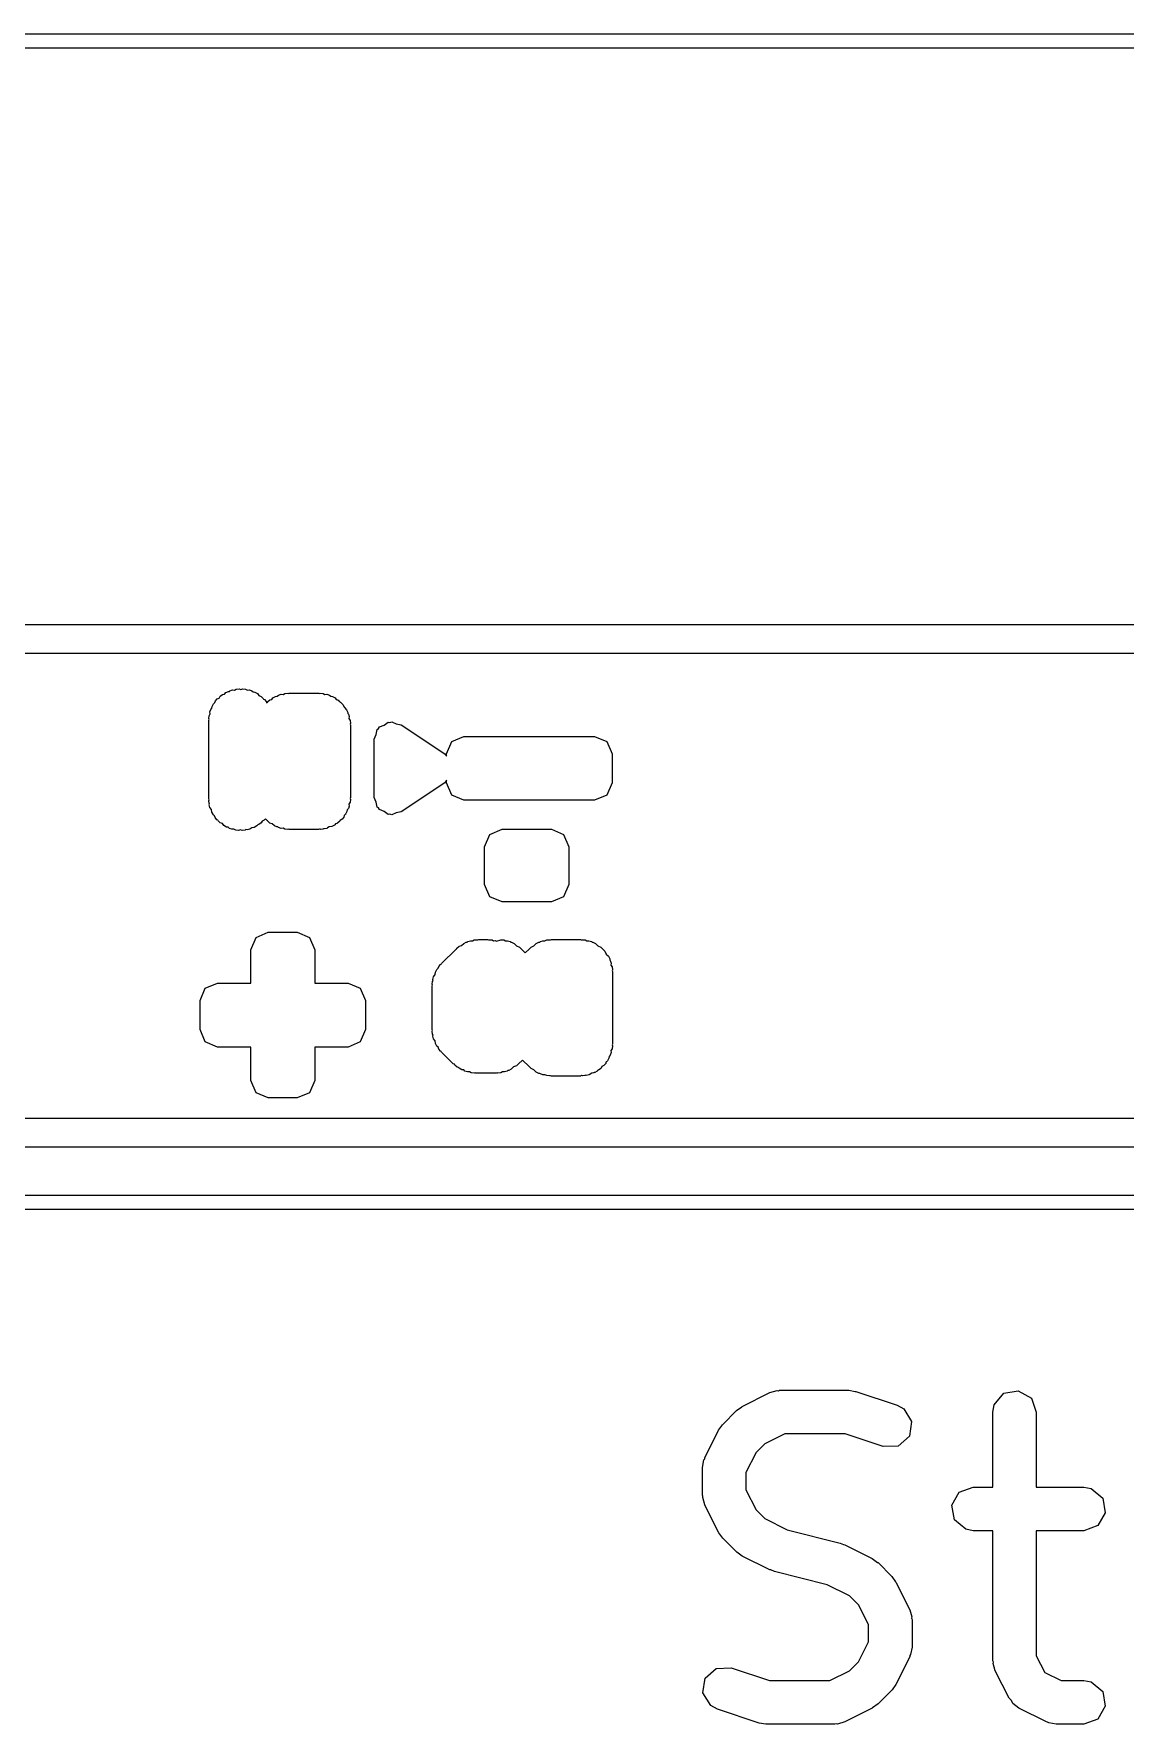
# Model space of a CAD drawing. Extents: x 71 to 186, y -19 to -13.
# Drawn here: x 156.91 to 160.67, y -19.08 to -13.26 of the extents above; entities that cross this region are included whole.
import ezdxf

# ---------------------------------------------------------------- set-up
doc = ezdxf.new("R2010")
doc.units = 0
doc.layers.add('BLACK', color=7, linetype='CONTINUOUS')

msp = doc.modelspace()

# ---------------------------------------------------------------- linework, layer by layer
at = {"layer": 'BLACK', "linetype": 'CONTINUOUS'}
for p, q in [((71.4068, -13.26), (182.597, -13.26)), ((182.572, -13.31), (71.4318, -13.31)), ((144.995, -15.295), (179.615, -15.295)), ((179.565, -15.395), (145.045, -15.395)), ((157.546, -15.5479), (157.549, -15.542)), ((157.549, -15.542), (157.557, -15.536)), ((157.557, -15.536), (157.564, -15.5343)), ((157.564, -15.5343), (157.569, -15.5292)), ((157.569, -15.5292), (157.578, -15.5252)), ((157.578, -15.5252), (157.581, -15.5251)), ((157.581, -15.5251), (157.583, -15.5231)), ((157.583, -15.5231), (157.592, -15.5201)), ((157.592, -15.5201), (157.599, -15.5206)), ((157.599, -15.5206), (157.605, -15.5173)), ((157.605, -15.5173), (157.615, -15.5163)), ((157.615, -15.5163), (157.621, -15.5181)), ((157.621, -15.5181), (157.627, -15.5163)), ((157.627, -15.5163), (157.637, -15.5173)), ((157.637, -15.5173), (157.643, -15.5206)), ((157.643, -15.5206), (157.65, -15.5201)), ((157.65, -15.5201), (157.659, -15.5231)), ((157.659, -15.5231), (157.663, -15.5269)), ((157.663, -15.5269), (157.669, -15.5276)), ((157.669, -15.5276), (157.678, -15.5326)), ((157.678, -15.5326), (157.683, -15.5393)), ((157.683, -15.5393), (157.691, -15.5426)), ((157.691, -15.5426), (157.698, -15.5496)), ((157.731, -15.5476), (157.74, -15.5425)), ((157.74, -15.5425), (157.746, -15.5419)), ((157.746, -15.5419), (157.75, -15.5381)), ((157.75, -15.5381), (157.759, -15.5351)), ((157.759, -15.5351), (157.766, -15.5356)), ((157.766, -15.5356), (157.772, -15.5323)), ((157.772, -15.5323), (157.782, -15.5313)), ((157.782, -15.5313), (157.785, -15.5322)), ((157.785, -15.5322), (157.788, -15.531)), ((157.788, -15.531), (157.888, -15.531)), ((157.888, -15.531), (157.891, -15.5322)), ((157.891, -15.5322), (157.894, -15.5313)), ((157.894, -15.5313), (157.904, -15.5323)), ((157.904, -15.5323), (157.91, -15.5356)), ((157.91, -15.5356), (157.917, -15.5351)), ((157.917, -15.5351), (157.926, -15.5381)), ((157.926, -15.5381), (157.93, -15.5419)), ((157.93, -15.5419), (157.936, -15.5426)), ((157.936, -15.5426), (157.945, -15.5476)), ((157.511, -15.609), (157.515, -15.6029)), ((157.514, -15.596), (157.517, -15.587)), ((157.515, -15.6029), (157.514, -15.596)), ((157.517, -15.587), (157.521, -15.5826)), ((157.521, -15.5826), (157.522, -15.5769)), ((157.522, -15.5769), (157.527, -15.5679)), ((157.527, -15.5679), (157.531, -15.5639)), ((157.531, -15.5639), (157.533, -15.558)), ((157.533, -15.558), (157.539, -15.551)), ((157.539, -15.551), (157.546, -15.5479)), ((157.698, -15.5496), (157.699, -15.5518)), ((157.699, -15.5518), (157.702, -15.553)), ((157.702, -15.553), (157.708, -15.56)), ((157.708, -15.56), (157.709, -15.565)), ((157.709, -15.565), (157.711, -15.5636)), ((157.711, -15.5636), (157.713, -15.5626)), ((157.713, -15.5626), (157.714, -15.5604)), ((157.714, -15.5604), (157.721, -15.5544)), ((157.721, -15.5544), (157.727, -15.5525)), ((157.727, -15.5525), (157.731, -15.5476)), ((157.945, -15.5476), (157.949, -15.5525)), ((157.949, -15.5525), (157.955, -15.5544)), ((157.955, -15.5544), (157.962, -15.5604)), ((157.962, -15.5604), (157.963, -15.5626)), ((157.963, -15.5626), (157.965, -15.5636)), ((157.965, -15.5636), (157.972, -15.5706)), ((157.972, -15.5706), (157.977, -15.5809)), ((157.977, -15.5809), (157.985, -15.5886)), ((157.985, -15.5886), (157.989, -15.5976)), ((157.989, -15.5976), (157.989, -15.6007)), ((157.989, -15.6007), (157.991, -15.603)), ((157.991, -15.603), (157.994, -15.612)), ((157.51, -15.619), (157.511, -15.609)), ((157.511, -15.6221), (157.51, -15.619)), ((157.51, -15.625), (157.511, -15.6221)), ((157.51, -15.895), (157.51, -15.625)), ((157.994, -15.612), (157.993, -15.6189)), ((157.993, -15.6189), (157.997, -15.625)), ((157.997, -15.625), (157.998, -15.635)), ((157.998, -15.635), (157.997, -15.6381)), ((157.997, -15.6381), (157.998, -15.641)), ((157.998, -15.641), (157.998, -15.891)), ((158.087, -15.6739), (158.09, -15.6567)), ((158.09, -15.6567), (158.095, -15.6533)), ((158.095, -15.6533), (158.098, -15.6476)), ((158.098, -15.6476), (158.114, -15.6409)), ((158.114, -15.6409), (158.128, -15.6312)), ((158.128, -15.6312), (158.134, -15.6324)), ((158.134, -15.6324), (158.14, -15.63)), ((158.14, -15.63), (158.156, -15.6367)), ((158.156, -15.6367), (158.173, -15.6401)), ((158.173, -15.6401), (158.323, -15.7401)), ((158.08, -15.69), (158.087, -15.6739)), ((158.08, -15.89), (158.08, -15.69)), ((158.329, -15.74), (158.347, -15.6976)), ((158.347, -15.6976), (158.389, -15.68)), ((158.389, -15.68), (158.839, -15.68)), ((158.839, -15.68), (158.881, -15.6976)), ((158.881, -15.6976), (158.899, -15.74)), ((158.323, -15.7401), (158.329, -15.7486)), ((158.329, -15.7486), (158.329, -15.74)), ((158.899, -15.74), (158.899, -15.84)), ((158.329, -15.8314), (158.323, -15.8399)), ((158.329, -15.84), (158.329, -15.8314)), ((157.512, -15.8986), (157.51, -15.895)), ((157.998, -15.891), (157.997, -15.8939)), ((157.997, -15.8939), (157.998, -15.897)), ((158.087, -15.9061), (158.08, -15.89)), ((158.323, -15.8399), (158.173, -15.9399)), ((158.347, -15.8824), (158.329, -15.84)), ((158.389, -15.9), (158.347, -15.8824)), ((158.881, -15.8824), (158.839, -15.9)), ((158.899, -15.84), (158.881, -15.8824)), ((157.51, -15.9024), (157.512, -15.8986)), ((157.511, -15.9104), (157.51, -15.9024)), ((157.513, -15.9131), (157.511, -15.9104)), ((157.512, -15.916), (157.513, -15.9131)), ((157.514, -15.925), (157.512, -15.916)), ((157.52, -15.9323), (157.514, -15.925)), ((157.521, -15.9411), (157.52, -15.9323)), ((157.526, -15.9501), (157.521, -15.9411)), ((157.53, -15.9541), (157.526, -15.9501)), ((157.976, -15.9523), (157.975, -15.958)), ((157.98, -15.9491), (157.976, -15.9523)), ((157.981, -15.9488), (157.98, -15.9491)), ((157.986, -15.9391), (157.981, -15.9481)), ((157.981, -15.9481), (157.981, -15.9488)), ((157.987, -15.9334), (157.986, -15.9391)), ((157.991, -15.929), (157.987, -15.9334)), ((157.994, -15.92), (157.991, -15.929)), ((157.997, -15.907), (157.993, -15.9131)), ((157.993, -15.9131), (157.994, -15.92)), ((157.998, -15.897), (157.997, -15.907)), ((158.09, -15.9233), (158.087, -15.9061)), ((158.095, -15.9267), (158.09, -15.9233)), ((158.098, -15.9324), (158.095, -15.9267)), ((158.114, -15.9391), (158.098, -15.9324)), ((158.128, -15.9488), (158.114, -15.9391)), ((158.134, -15.9476), (158.128, -15.9488)), ((158.14, -15.95), (158.134, -15.9476)), ((158.156, -15.9433), (158.14, -15.95)), ((158.173, -15.9399), (158.156, -15.9433)), ((158.839, -15.9), (158.389, -15.9)), ((157.532, -15.96), (157.53, -15.9541)), ((157.538, -15.967), (157.532, -15.96)), ((157.541, -15.9682), (157.538, -15.967)), ((157.542, -15.9704), (157.541, -15.9682)), ((157.549, -15.9774), (157.542, -15.9704)), ((157.557, -15.9807), (157.549, -15.9774)), ((157.562, -15.9874), (157.557, -15.9807)), ((157.571, -15.9924), (157.562, -15.9874)), ((157.577, -15.9931), (157.571, -15.9924)), ((157.581, -15.9969), (157.577, -15.9931)), ((157.59, -15.9999), (157.581, -15.9969)), ((157.597, -15.9994), (157.59, -15.9999)), ((157.603, -16.0027), (157.597, -15.9994)), ((157.613, -16.0037), (157.603, -16.0027)), ((157.619, -16.0019), (157.613, -16.0037)), ((157.625, -16.0037), (157.619, -16.0019)), ((157.635, -16.0027), (157.625, -16.0037)), ((157.638, -16.0009), (157.635, -16.0027)), ((157.642, -16.0016), (157.638, -16.0009)), ((157.651, -15.9996), (157.642, -16.0016)), ((157.658, -15.9945), (157.651, -15.9996)), ((157.667, -15.9934), (157.658, -15.9945)), ((157.676, -15.9884), (157.667, -15.9934)), ((157.679, -15.9851), (157.676, -15.9884)), ((157.683, -15.984), (157.679, -15.9851)), ((157.691, -15.978), (157.683, -15.984)), ((157.694, -15.9721), (157.691, -15.978)), ((157.701, -15.969), (157.694, -15.9721)), ((157.705, -15.9639), (157.701, -15.969)), ((157.711, -15.9694), (157.705, -15.9639)), ((157.713, -15.9704), (157.711, -15.9694)), ((157.714, -15.9726), (157.713, -15.9704)), ((157.721, -15.9786), (157.714, -15.9726)), ((157.729, -15.9813), (157.721, -15.9786)), ((157.736, -15.9878), (157.729, -15.9813)), ((157.745, -15.9918), (157.736, -15.9878)), ((157.748, -15.9919), (157.745, -15.9918)), ((157.75, -15.9939), (157.748, -15.9919)), ((157.759, -15.9969), (157.75, -15.9939)), ((157.766, -15.9964), (157.759, -15.9969)), ((157.772, -15.9997), (157.766, -15.9964)), ((157.782, -16.0007), (157.772, -15.9997)), ((157.785, -15.9998), (157.782, -16.0007)), ((157.788, -16.001), (157.785, -15.9998)), ((157.888, -16.001), (157.788, -16.001)), ((157.892, -15.9994), (157.888, -16.001)), ((157.893, -15.9997), (157.892, -15.9994)), ((157.894, -15.9996), (157.893, -15.9997)), ((157.896, -16.0004), (157.894, -15.9996)), ((157.903, -15.9994), (157.896, -16.0004)), ((157.905, -15.9985), (157.903, -15.9994)), ((157.907, -15.9988), (157.905, -15.9985)), ((157.917, -15.9968), (157.907, -15.9988)), ((157.918, -15.9957), (157.917, -15.9968)), ((157.919, -15.9956), (157.918, -15.9957)), ((157.925, -15.9915), (157.919, -15.9956)), ((157.934, -15.9904), (157.925, -15.9915)), ((157.943, -15.9854), (157.934, -15.9904)), ((157.944, -15.9847), (157.943, -15.9854)), ((157.947, -15.9811), (157.944, -15.9844)), ((157.944, -15.9844), (157.944, -15.9847)), ((157.951, -15.98), (157.947, -15.9811)), ((157.953, -15.9786), (157.951, -15.98)), ((157.954, -15.9778), (157.953, -15.9786)), ((157.953, -15.9786), (157.953, -15.9786)), ((157.959, -15.974), (157.954, -15.9778)), ((157.96, -15.9729), (157.959, -15.974)), ((157.961, -15.9704), (157.96, -15.9726)), ((157.96, -15.9726), (157.96, -15.9729)), ((157.963, -15.9694), (157.961, -15.9704)), ((157.967, -15.9658), (157.963, -15.9694)), ((157.969, -15.965), (157.967, -15.9658)), ((157.975, -15.958), (157.969, -15.965)), ((158.478, -16.0176), (158.52, -16)), ((158.52, -16), (158.69, -16)), ((158.69, -16), (158.732, -16.0176)), ((158.46, -16.06), (158.478, -16.0176)), ((158.46, -16.19), (158.46, -16.06)), ((158.732, -16.0176), (158.75, -16.06)), ((158.75, -16.06), (158.75, -16.19)), ((158.478, -16.2324), (158.46, -16.19)), ((158.52, -16.25), (158.478, -16.2324)), ((158.732, -16.2324), (158.69, -16.25)), ((158.75, -16.19), (158.732, -16.2324)), ((158.69, -16.25), (158.52, -16.25)), ((157.673, -16.3726), (157.715, -16.355)), ((157.715, -16.355), (157.815, -16.355)), ((157.815, -16.355), (157.857, -16.3726)), ((157.655, -16.415), (157.673, -16.3726)), ((157.655, -16.53), (157.655, -16.415)), ((157.857, -16.3726), (157.875, -16.415)), ((157.875, -16.415), (157.875, -16.53)), ((158.312, -16.4626), (158.362, -16.4126)), ((158.362, -16.4126), (158.364, -16.4118)), ((158.364, -16.4098), (158.372, -16.4028)), ((158.364, -16.4118), (158.364, -16.4098)), ((158.372, -16.4028), (158.381, -16.3999)), ((158.381, -16.3999), (158.388, -16.3932)), ((158.388, -16.3932), (158.397, -16.3892)), ((158.397, -16.3892), (158.4, -16.3891)), ((158.4, -16.3891), (158.402, -16.3871)), ((158.402, -16.3871), (158.411, -16.3841)), ((158.411, -16.3841), (158.418, -16.3846)), ((158.418, -16.3846), (158.424, -16.3813)), ((158.424, -16.3813), (158.434, -16.3803)), ((158.434, -16.3803), (158.437, -16.3812)), ((158.437, -16.3812), (158.44, -16.38)), ((158.44, -16.38), (158.47, -16.38)), ((158.47, -16.38), (158.473, -16.3813)), ((158.473, -16.3813), (158.477, -16.3804)), ((158.477, -16.3804), (158.486, -16.3814)), ((158.486, -16.3814), (158.491, -16.3841)), ((158.491, -16.3841), (158.496, -16.3835)), ((158.496, -16.3835), (158.501, -16.3849)), ((158.501, -16.3849), (158.516, -16.3803)), ((158.516, -16.3803), (158.526, -16.3813)), ((158.526, -16.3813), (158.532, -16.3846)), ((158.532, -16.3846), (158.539, -16.3841)), ((158.539, -16.3841), (158.548, -16.3871)), ((158.548, -16.3871), (158.55, -16.3891)), ((158.55, -16.3891), (158.553, -16.3892)), ((158.553, -16.3892), (158.562, -16.3932)), ((158.562, -16.3932), (158.57, -16.4013)), ((158.57, -16.4013), (158.58, -16.4056)), ((158.58, -16.4056), (158.587, -16.4126)), ((158.587, -16.4126), (158.587, -16.4126)), ((158.587, -16.4126), (158.6, -16.4251)), ((158.6, -16.4251), (158.613, -16.4126)), ((158.613, -16.4126), (158.62, -16.4056)), ((158.613, -16.4126), (158.613, -16.4126)), ((158.62, -16.4056), (158.63, -16.4013)), ((158.63, -16.4013), (158.638, -16.3932)), ((158.638, -16.3932), (158.647, -16.3892)), ((158.647, -16.3892), (158.65, -16.3891)), ((158.65, -16.3891), (158.652, -16.3871)), ((158.652, -16.3871), (158.661, -16.3841)), ((158.661, -16.3841), (158.668, -16.3846)), ((158.668, -16.3846), (158.674, -16.3813)), ((158.674, -16.3813), (158.684, -16.3803)), ((158.684, -16.3803), (158.687, -16.3812)), ((158.687, -16.3812), (158.69, -16.38)), ((158.69, -16.38), (158.79, -16.38)), ((158.79, -16.38), (158.793, -16.3812)), ((158.793, -16.3812), (158.796, -16.3803)), ((158.796, -16.3803), (158.806, -16.3813)), ((158.806, -16.3813), (158.812, -16.3846)), ((158.812, -16.3846), (158.819, -16.3841)), ((158.819, -16.3841), (158.828, -16.3871)), ((158.828, -16.3871), (158.83, -16.3891)), ((158.83, -16.3891), (158.833, -16.3892)), ((158.833, -16.3892), (158.842, -16.3932)), ((158.842, -16.3932), (158.85, -16.4013)), ((158.85, -16.4013), (158.86, -16.4056)), ((158.86, -16.4056), (158.867, -16.4126)), ((158.867, -16.4126), (158.867, -16.4126)), ((158.867, -16.4126), (158.874, -16.4196)), ((158.874, -16.4196), (158.879, -16.4299)), ((158.3, -16.4789), (158.302, -16.473)), ((158.302, -16.473), (158.308, -16.466)), ((158.308, -16.466), (158.311, -16.4648)), ((158.311, -16.4648), (158.312, -16.4626)), ((158.879, -16.4299), (158.887, -16.4376)), ((158.887, -16.4376), (158.891, -16.4466)), ((158.891, -16.4466), (158.891, -16.4497)), ((158.891, -16.4497), (158.893, -16.452)), ((158.893, -16.452), (158.896, -16.461)), ((158.896, -16.461), (158.895, -16.4679)), ((158.895, -16.4679), (158.899, -16.474)), ((158.899, -16.474), (158.9, -16.484)), ((157.498, -16.5476), (157.54, -16.53)), ((157.54, -16.53), (157.655, -16.53)), ((157.875, -16.53), (157.99, -16.53)), ((157.99, -16.53), (158.032, -16.5476)), ((158.28, -16.534), (158.281, -16.524)), ((158.281, -16.5371), (158.28, -16.534)), ((158.281, -16.524), (158.283, -16.5207)), ((158.282, -16.517), (158.284, -16.508)), ((158.283, -16.5207), (158.282, -16.517)), ((158.284, -16.508), (158.29, -16.5007)), ((158.29, -16.5007), (158.291, -16.4919)), ((158.291, -16.4919), (158.296, -16.4829)), ((158.296, -16.4829), (158.3, -16.4789)), ((158.9, -16.484), (158.899, -16.4871)), ((158.899, -16.4871), (158.9, -16.49)), ((158.9, -16.49), (158.9, -16.74)), ((157.48, -16.59), (157.498, -16.5476)), ((157.48, -16.69), (157.48, -16.59)), ((158.032, -16.5476), (158.05, -16.59)), ((158.05, -16.59), (158.05, -16.69)), ((158.28, -16.54), (158.281, -16.5371)), ((158.28, -16.69), (158.28, -16.54)), ((157.498, -16.7324), (157.48, -16.69)), ((158.05, -16.69), (158.032, -16.7324)), ((158.281, -16.6929), (158.28, -16.69)), ((158.28, -16.696), (158.281, -16.6929)), ((158.281, -16.706), (158.28, -16.696)), ((158.283, -16.7093), (158.281, -16.706)), ((158.282, -16.713), (158.283, -16.7093)), ((157.54, -16.75), (157.498, -16.7324)), ((157.655, -16.75), (157.54, -16.75)), ((157.655, -16.865), (157.655, -16.75)), ((157.99, -16.75), (157.875, -16.75)), ((157.875, -16.75), (157.875, -16.865)), ((158.032, -16.7324), (157.99, -16.75)), ((158.284, -16.722), (158.282, -16.713)), ((158.29, -16.7293), (158.284, -16.722)), ((158.291, -16.7381), (158.29, -16.7293)), ((158.296, -16.7471), (158.291, -16.7381)), ((158.3, -16.7511), (158.296, -16.7471)), ((158.302, -16.757), (158.3, -16.7511)), ((158.308, -16.764), (158.302, -16.757)), ((158.311, -16.7652), (158.308, -16.764)), ((158.312, -16.7674), (158.311, -16.7652)), ((158.352, -16.8074), (158.312, -16.7674)), ((158.896, -16.769), (158.893, -16.778)), ((158.899, -16.756), (158.895, -16.7621)), ((158.895, -16.7621), (158.896, -16.769)), ((158.9, -16.74), (158.899, -16.7429)), ((158.899, -16.7429), (158.9, -16.746)), ((158.9, -16.746), (158.899, -16.756)), ((158.356, -16.8091), (158.352, -16.8074)), ((158.358, -16.813), (158.356, -16.8091)), ((158.366, -16.819), (158.358, -16.813)), ((158.37, -16.8201), (158.366, -16.819)), ((158.373, -16.8234), (158.37, -16.8201)), ((158.382, -16.8285), (158.373, -16.8234)), ((158.552, -16.8268), (158.543, -16.8308)), ((158.56, -16.8187), (158.552, -16.8268)), ((158.57, -16.8144), (158.56, -16.8187)), ((158.577, -16.8074), (158.57, -16.8144)), ((158.59, -16.7949), (158.577, -16.8074)), ((158.577, -16.8074), (158.577, -16.8074)), ((158.613, -16.8174), (158.59, -16.7949)), ((158.62, -16.8244), (158.613, -16.8174)), ((158.613, -16.8174), (158.613, -16.8174)), ((158.63, -16.8287), (158.62, -16.8244)), ((158.86, -16.824), (158.852, -16.83)), ((158.861, -16.823), (158.86, -16.8236)), ((158.86, -16.8236), (158.86, -16.824)), ((158.864, -16.8171), (158.861, -16.823)), ((158.871, -16.814), (158.864, -16.8171)), ((158.877, -16.807), (158.871, -16.814)), ((158.878, -16.804), (158.877, -16.8051)), ((158.877, -16.8051), (158.877, -16.807)), ((158.879, -16.8014), (158.878, -16.804)), ((158.881, -16.7998), (158.879, -16.8014)), ((158.882, -16.7986), (158.881, -16.7998)), ((158.883, -16.7971), (158.882, -16.7986)), ((158.888, -16.7881), (158.883, -16.7971)), ((158.889, -16.7824), (158.888, -16.7881)), ((158.893, -16.778), (158.889, -16.7824)), ((157.673, -16.9074), (157.655, -16.865)), ((157.655, -16.865), (157.655, -16.865)), ((157.875, -16.865), (157.857, -16.9074)), ((158.388, -16.8291), (158.382, -16.8285)), ((158.392, -16.8329), (158.388, -16.8291)), ((158.401, -16.8359), (158.392, -16.8329)), ((158.408, -16.8354), (158.401, -16.8359)), ((158.414, -16.8387), (158.408, -16.8354)), ((158.424, -16.8397), (158.414, -16.8387)), ((158.427, -16.8388), (158.424, -16.8397)), ((158.43, -16.84), (158.427, -16.8388)), ((158.47, -16.84), (158.43, -16.84)), ((158.5, -16.84), (158.47, -16.84)), ((158.503, -16.8388), (158.5, -16.84)), ((158.506, -16.8397), (158.503, -16.8388)), ((158.516, -16.8387), (158.506, -16.8397)), ((158.522, -16.8354), (158.516, -16.8387)), ((158.529, -16.8359), (158.522, -16.8354)), ((158.538, -16.8329), (158.529, -16.8359)), ((158.54, -16.8309), (158.538, -16.8329)), ((158.543, -16.8308), (158.54, -16.8309)), ((158.638, -16.8368), (158.63, -16.8287)), ((158.647, -16.8408), (158.638, -16.8368)), ((158.65, -16.8409), (158.647, -16.8408)), ((158.652, -16.8429), (158.65, -16.8409)), ((158.661, -16.8459), (158.652, -16.8429)), ((158.668, -16.8454), (158.661, -16.8459)), ((158.674, -16.8487), (158.668, -16.8454)), ((158.684, -16.8497), (158.674, -16.8487)), ((158.687, -16.8488), (158.684, -16.8497)), ((158.69, -16.85), (158.687, -16.8488)), ((158.79, -16.85), (158.69, -16.85)), ((158.794, -16.8485), (158.79, -16.85)), ((158.797, -16.8495), (158.794, -16.8485)), ((158.805, -16.8485), (158.797, -16.8495)), ((158.807, -16.8474), (158.805, -16.8485)), ((158.81, -16.8478), (158.807, -16.8474)), ((158.82, -16.8458), (158.81, -16.8478)), ((158.829, -16.8397), (158.82, -16.8458)), ((158.835, -16.8387), (158.829, -16.8397)), ((158.837, -16.8384), (158.835, -16.8387)), ((158.84, -16.8379), (158.837, -16.8383)), ((158.837, -16.8383), (158.837, -16.8384)), ((158.848, -16.8329), (158.84, -16.8379)), ((158.849, -16.8307), (158.848, -16.8329)), ((158.852, -16.83), (158.849, -16.8307)), ((157.715, -16.925), (157.673, -16.9074)), ((157.815, -16.925), (157.715, -16.925)), ((157.857, -16.9074), (157.815, -16.925)), ((145.045, -16.995), (179.565, -16.995)), ((179.615, -17.095), (144.995, -17.095)), ((71.4318, -17.26), (182.572, -17.26)), ((182.597, -17.31), (71.4068, -17.31)), ((159.442, -17.9405), (159.467, -17.9331)), ((159.467, -17.9331), (159.472, -17.9342)), ((159.472, -17.9342), (159.476, -17.9326)), ((159.476, -17.9326), (159.714, -17.9326)), ((159.714, -17.9326), (159.736, -17.9365)), ((159.328, -18.0022), (159.346, -17.9893)), ((159.346, -17.9893), (159.347, -17.9882)), ((159.347, -17.9882), (159.442, -17.9405)), ((159.736, -17.9365), (159.738, -17.9365)), ((159.738, -17.9365), (159.881, -17.9841)), ((159.881, -17.9841), (159.904, -17.9965)), ((160.21, -18.0076), (160.215, -17.982)), ((160.215, -17.982), (160.248, -17.9427)), ((160.248, -17.9427), (160.298, -17.9338)), ((160.298, -17.9338), (160.343, -17.9594)), ((160.343, -17.9594), (160.36, -18.0076)), ((159.279, -18.0513), (159.28, -18.0498)), ((159.28, -18.0498), (159.328, -18.0022)), ((159.904, -17.9965), (159.93, -18.0402)), ((159.93, -18.0402), (159.923, -18.0909)), ((160.21, -18.266), (160.21, -18.0076)), ((160.36, -18.0076), (160.36, -18.266)), ((159.218, -18.1646), (159.266, -18.0693)), ((159.266, -18.0693), (159.279, -18.0513)), ((159.494, -18.0826), (159.425, -18.1169)), ((159.702, -18.0826), (159.494, -18.0826)), ((159.833, -18.1264), (159.702, -18.0826)), ((159.923, -18.0909), (159.884, -18.125)), ((159.218, -18.169), (159.218, -18.1646)), ((159.395, -18.1473), (159.36, -18.2158)), ((159.425, -18.1169), (159.395, -18.1473)), ((159.884, -18.125), (159.833, -18.1264)), ((159.21, -18.1981), (159.215, -18.1724)), ((159.21, -18.2933), (159.21, -18.1981)), ((159.215, -18.1724), (159.218, -18.169)), ((159.36, -18.2158), (159.36, -18.2756)), ((159.36, -18.2756), (159.395, -18.3441)), ((160.094, -18.2835), (160.143, -18.266)), ((160.143, -18.266), (160.21, -18.266)), ((160.36, -18.266), (160.524, -18.266)), ((160.524, -18.266), (160.549, -18.2705)), ((160.549, -18.2705), (160.589, -18.3035)), ((159.212, -18.2975), (159.21, -18.2933)), ((159.211, -18.3019), (159.212, -18.2975)), ((159.218, -18.3269), (159.211, -18.3019)), ((159.266, -18.4221), (159.218, -18.3269)), ((160.069, -18.3279), (160.094, -18.2835)), ((160.078, -18.3785), (160.069, -18.3279)), ((160.589, -18.3035), (160.597, -18.354)), ((159.395, -18.3441), (159.425, -18.3746)), ((159.425, -18.3746), (159.502, -18.413)), ((160.117, -18.4114), (160.078, -18.3785)), ((160.572, -18.3984), (160.524, -18.416)), ((160.597, -18.354), (160.572, -18.3984)), ((159.267, -18.4232), (159.266, -18.4221)), ((159.28, -18.4416), (159.267, -18.4232)), ((159.328, -18.4892), (159.28, -18.4416)), ((159.502, -18.413), (159.685, -18.4587)), ((160.143, -18.416), (160.117, -18.4114)), ((160.21, -18.416), (160.143, -18.416)), ((160.21, -18.8648), (160.21, -18.416)), ((160.524, -18.416), (160.36, -18.416)), ((160.36, -18.416), (160.36, -18.8471)), ((159.329, -18.4899), (159.328, -18.4892)), ((159.347, -18.5033), (159.329, -18.4899)), ((159.442, -18.5509), (159.347, -18.5033)), ((159.685, -18.4587), (159.696, -18.4639)), ((159.696, -18.4639), (159.7, -18.4643)), ((159.7, -18.4643), (159.795, -18.512)), ((159.795, -18.512), (159.813, -18.5253)), ((159.446, -18.5513), (159.442, -18.5509)), ((159.458, -18.5566), (159.446, -18.5513)), ((159.64, -18.6022), (159.458, -18.5566)), ((159.813, -18.5253), (159.815, -18.526)), ((159.815, -18.526), (159.862, -18.5736)), ((159.862, -18.5736), (159.875, -18.592)), ((159.717, -18.6407), (159.64, -18.6022)), ((159.875, -18.592), (159.876, -18.5931)), ((159.876, -18.5931), (159.924, -18.6884)), ((159.748, -18.6711), (159.717, -18.6407)), ((159.782, -18.7396), (159.748, -18.6711)), ((159.924, -18.6884), (159.931, -18.7133)), ((159.782, -18.7994), (159.782, -18.7396)), ((159.931, -18.7133), (159.93, -18.7177)), ((159.93, -18.7177), (159.932, -18.7219)), ((159.932, -18.7219), (159.932, -18.8171)), ((159.748, -18.868), (159.782, -18.7994)), ((159.924, -18.8507), (159.876, -18.9459)), ((159.927, -18.8428), (159.924, -18.8462)), ((159.924, -18.8462), (159.924, -18.8507)), ((159.932, -18.8171), (159.927, -18.8428)), ((160.212, -18.869), (160.21, -18.8648)), ((160.36, -18.8471), (160.389, -18.9041)), ((159.22, -18.9243), (159.258, -18.8902)), ((159.258, -18.8902), (159.309, -18.8888)), ((159.309, -18.8888), (159.441, -18.9326)), ((159.649, -18.9326), (159.717, -18.8984)), ((159.717, -18.8984), (159.748, -18.868)), ((160.211, -18.8733), (160.212, -18.869)), ((160.218, -18.8983), (160.211, -18.8733)), ((160.266, -18.9935), (160.218, -18.8983)), ((160.389, -18.9041), (160.446, -18.9326)), ((159.212, -18.975), (159.22, -18.9243)), ((159.239, -19.0187), (159.212, -18.975)), ((159.441, -18.9326), (159.649, -18.9326)), ((159.862, -18.9654), (159.815, -19.013)), ((159.863, -18.9639), (159.862, -18.9654)), ((159.876, -18.9459), (159.863, -18.9639)), ((160.446, -18.9326), (160.524, -18.9326)), ((160.524, -18.9326), (160.549, -18.9371)), ((160.549, -18.9371), (160.589, -18.9701)), ((160.589, -18.9701), (160.597, -19.0206)), ((159.262, -19.0312), (159.239, -19.0187)), ((159.405, -19.0788), (159.262, -19.0312)), ((159.795, -19.0271), (159.7, -19.0747)), ((159.796, -19.0259), (159.795, -19.0271)), ((159.815, -19.013), (159.796, -19.0259)), ((160.274, -19.0013), (160.266, -18.9935)), ((160.279, -19.0116), (160.274, -19.0013)), ((160.3, -19.0271), (160.279, -19.0116)), ((160.395, -19.0747), (160.3, -19.0271)), ((160.597, -19.0206), (160.572, -19.0651)), ((159.406, -19.0787), (159.405, -19.0788)), ((159.428, -19.0826), (159.406, -19.0787)), ((159.666, -19.0826), (159.428, -19.0826)), ((159.671, -19.0811), (159.666, -19.0826)), ((159.675, -19.0821), (159.671, -19.0811)), ((159.7, -19.0747), (159.675, -19.0821)), ((160.399, -19.0752), (160.395, -19.0747)), ((160.403, -19.0781), (160.399, -19.0752)), ((160.428, -19.0826), (160.403, -19.0781)), ((160.524, -19.0826), (160.428, -19.0826)), ((160.572, -19.0651), (160.524, -19.0826))]:
    msp.add_line(p, q, dxfattribs=at)

doc.saveas('drawing.dxf')
